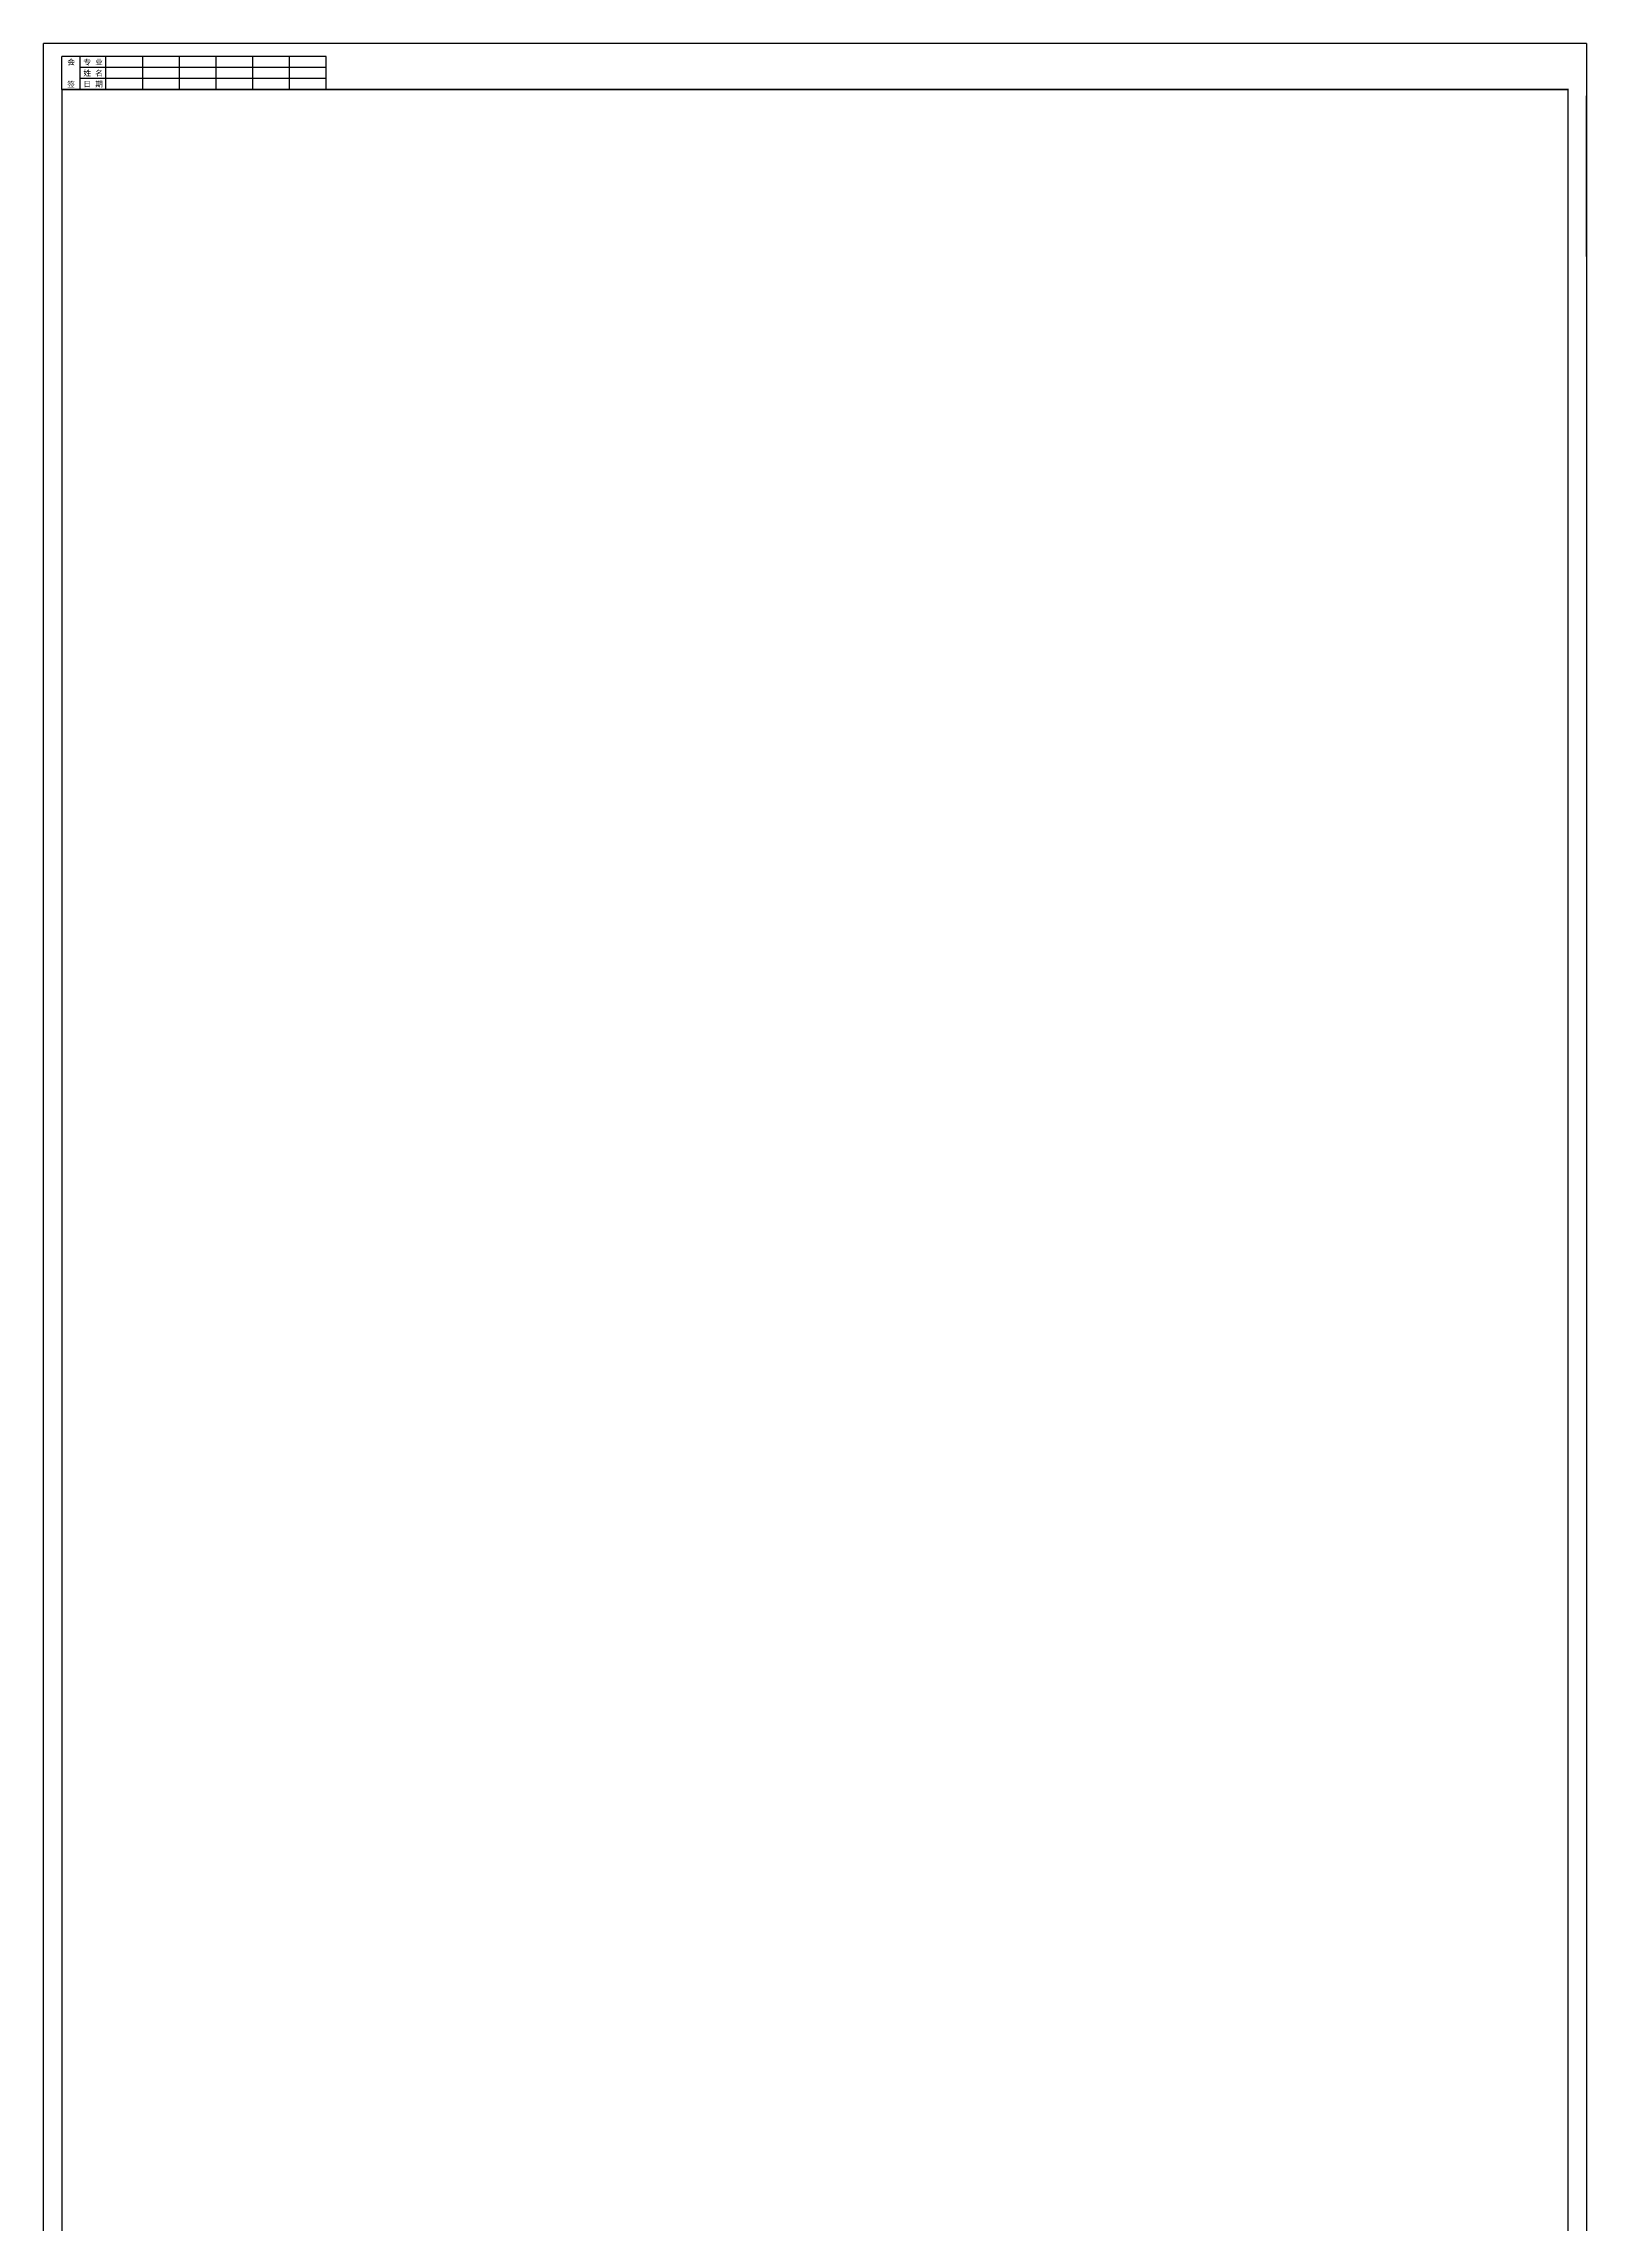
# Model space of a CAD drawing. Extents: x 0 to 841, y 0 to 2378.
# Drawn here: x 0 to 841, y 1189 to 2378 of the extents above; entities that cross this region are included whole.
import ezdxf
from ezdxf.enums import TextEntityAlignment as Align

# ---------------------------------------------------------------- set-up
doc = ezdxf.new("R2010")
doc.units = 0
doc.header["$MEASUREMENT"] = 0
doc.layers.get('0').update_dxf_attribs({"linetype": 'CONTINUOUS'})
doc.styles.add('HUALUC', font='SimSun.ttf')

msp = doc.modelspace()

# ---------------------------------------------------------------- linework, layer by layer
for p, q in [((0, 0), (0, 2378)), ((841, 2378), (0, 2378)), ((841, 2378), (841, 0)), ((154, 2371), (10, 2371)), ((10, 2353), (10, 2371)), ((20, 2353), (20, 2371)), ((34, 2353), (34, 2371)), ((54, 2353), (54, 2371)), ((74, 2353), (74, 2371)), ((94, 2353), (94, 2371)), ((114, 2353), (114, 2371)), ((134, 2353), (134, 2371)), ((154, 2353), (154, 2371)), ((154, 2365), (20, 2365)), ((154, 2359), (20, 2359)), ((841, 2262), (841, 2349.6))]:
    msp.add_line(p, q)
at = {"const_width": 0.8, "flags": 128}
msp.add_lwpolyline([(831, 10), (831, 2353), (10, 2353), (10, 10)], close=True, dxfattribs=at)

# ---------------------------------------------------------------- texts
at = {"style": 'HUALUC'}
for s, p in [('会', (15, 2368)), ('专 业', (27, 2368)), ('签', (15, 2356)), ('姓 名', (27, 2362)), ('日 期', (27, 2356))]:
    msp.add_text(s, height=3, dxfattribs=at).set_placement(p, align=Align.MIDDLE)

doc.saveas('drawing.dxf')
